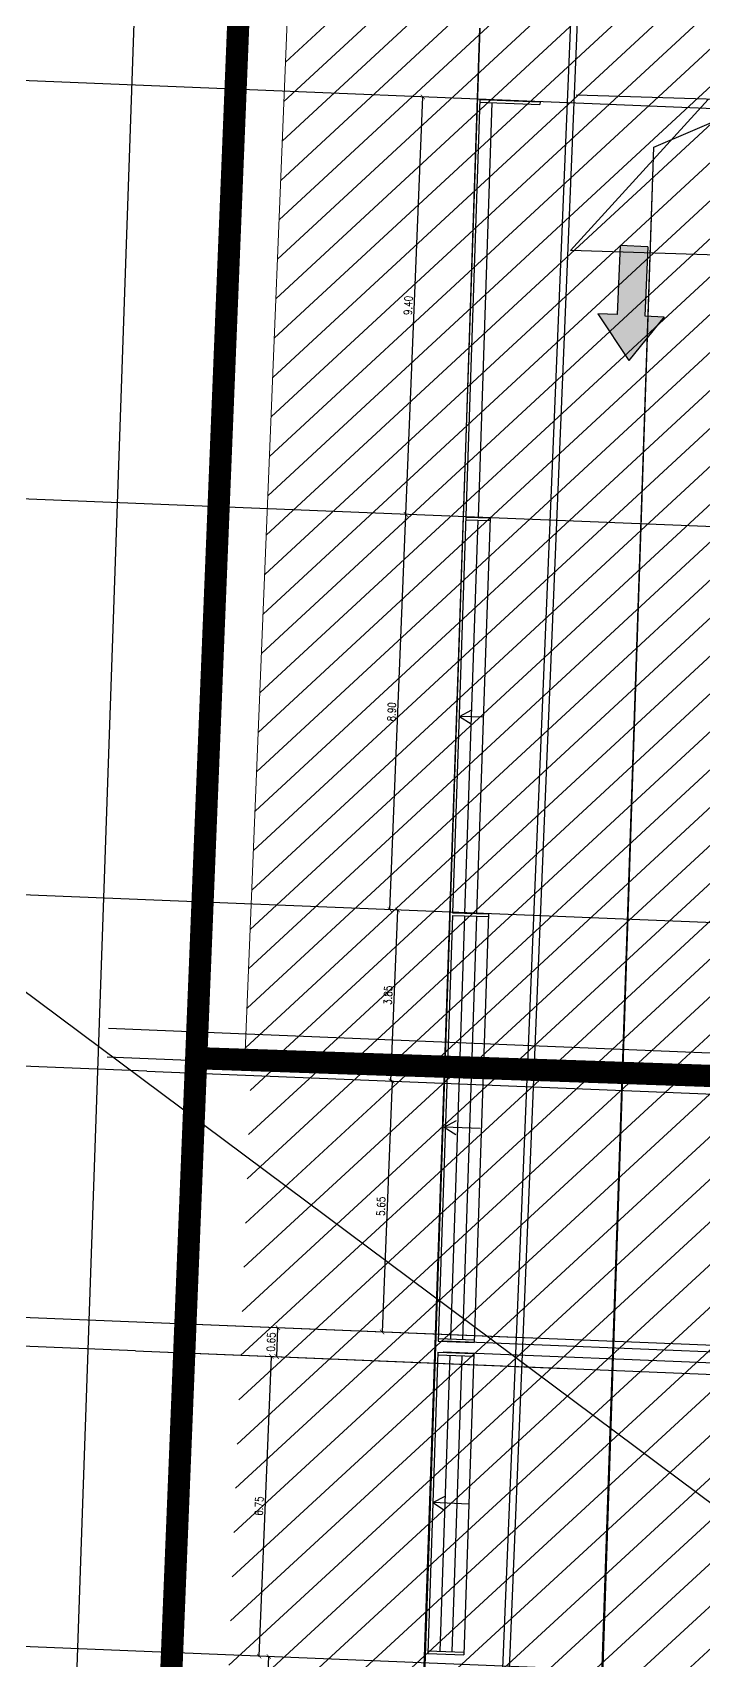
# Model space of a CAD drawing. Extents: x -678889171 to 586587, y -792238163 to 335485.
# Drawn here: x -678799404 to -678784306, y -791964873 to -791928249 of the extents above; entities that cross this region are included whole.
import ezdxf
from ezdxf.enums import TextEntityAlignment as Align

# ---------------------------------------------------------------- set-up
doc = ezdxf.new("R2010")
doc.units = 0
doc.header["$MEASUREMENT"] = 0
doc.layers.get('0').update_dxf_attribs({"color": 8})
for name, color, linetype in [('A-FLOR-PATT', 252, 'Continuous'), ('A-SITE-PATT', 252, 'Continuous'), ('A-WALL', 252, 'Continuous')]:
    doc.layers.add(name, color=color, linetype=linetype)
doc.layers.add('BASEMENT3 LAYOUT$0$A-TABL-TEXT', color=252, linetype='Continuous', lineweight=30)
doc.layers.add('BASEMENT3 LAYOUT$0$HATCH2', color=252, linetype='Continuous', lineweight=15)
doc.styles.add('Ground floor Towers$0$$Bas01-Rname$0$EN-SC', font='swissc.ttf')
doc.styles.add('Ground floor Towers$0$$Bas01-Rname$0$EN-SCL', font='swisscl.ttf')
doc.styles.add('Ground floor Towers$0$04-Ground Floor$0$V2-lower ground$0$LEVEL  FOR LICENSE LOWER GR$0$$LG- LEVEL$0$AR-SR', font='sarb.shx')
doc.styles.add('XR-Axis$0$MOD-E-TEXT', font='romans.shx', dxfattribs={"width": 0.8, "height": 1.8})

# ---------------------------------------------------------------- blocks, each defined once
blk = doc.blocks.new('A$C61C61320')
at = {"layer": 'BASEMENT3 LAYOUT$0$HATCH2'}
h = blk.add_hatch(dxfattribs=at)
h.set_pattern_fill('ANSI31', color=256, scale=5000, style=0)
h.set_pattern_definition([(45, (1320016.062358054, 343948.7931753235), (-441.9417382415922, 441.9417382415922), [])])
h.paths.add_polyline_path([(11086.00013759569, 20764.88754983409), (-87874.57371154218, 20764.88754983409), (-87874.57371154218, -14411.92520058152), (11086.00013759569, -14411.92520058152)])
h = blk.add_hatch(dxfattribs=at)
h.set_pattern_fill('JIS_WOOD', color=256, scale=1000, style=0)
h.set_pattern_definition([(45, (-845211.5632561638, -471074.8112416068), (-499.9999991609842, 499.9999991609843), [])])
edge = h.paths.add_edge_path()
edge.add_line((-87728.88771757309, -14436.92520058164), (11085.99286301623, -14077.61977391216))
edge.add_line((11085.9928630162, -14077.61977391216), (11086.00013759563, -61296.12011963065))
edge.add_line((11086.00013759569, -61296.12011963065), (-23868.16462742418, -60220.57708285929))
edge.add_line((-23868.16462742421, -60220.57708285929), (-23388.15647815715, -47455.2645226442))
edge.add_arc((-38984.06513334403, -44366.02445463254), 15898.9235792472, 348.7958745272753, 525.9866040010601)
edge.add_line((-54409.82303213701, -40516.12001080933), (-55179.78612954497, -49076.3717473704))
edge.add_line((-55179.78612954495, -49076.3717473704), (-87616.00626249687, -47227.09333388295))
edge.add_line((-87616.00626249681, -47227.09333388295), (-87728.88771757303, -14436.92520058164))
for p, q in [((-90972.05168082449, -13828.24198821562), (-77237.17682757345, -13828.24198821562)), ((-77137.17671792745, -14478.24204381582), (-90972.05168028758, -14478.24204381582))]:
    blk.add_line(p, q)
at = {"layer": 'BASEMENT3 LAYOUT$0$A-TABL-TEXT', "const_width": 500}
blk.add_lwpolyline([(-88972.05171104963, 22775.97554144054), (13087.40149203665, 22211.71815820993), (12977.94017466274, -133203.5437077869), (15397.77637988678, -244279.008176838), (7656.957292334409, -250604.5168011433), (-62676.49176812707, -239864.7054035134), (-80695.52998699364, -235653.5139011407), (-118847.6494075342, -234162.0357504327), (-129624.8318891085, -222084.4801378573), (-129624.8318891085, -153058.7582305309), (-104567.4960696057, -152628.6520064768), (-88972.05156734609, -151257.049707202)], close=True, dxfattribs=at)
blk.add_lwpolyline([(-87874.57371154218, -14411.92520058152), (11006.35061529244, -13813.14535745487)], dxfattribs=at)
at = {"layer": 'BASEMENT3 LAYOUT$0$HATCH2'}
blk.add_lwpolyline([(11086.00013759569, 20764.88754983409), (-87874.57371154218, 20764.88754983409), (-87874.57371154218, -14411.92520058152), (11086.00013759569, -14411.92520058152)], close=True, dxfattribs=at)
blk = doc.blocks.new('2')
at = {"layer": 'BASEMENT3 LAYOUT$0$A-TABL-TEXT', "const_width": 500}
blk.add_lwpolyline([(28948.80459054373, 254973.3362460719), (131008.25779363, 254409.0788628413), (130898.7964762561, 98993.81699684449), (133318.6326814801, -12081.64747220662), (125577.8135939278, -18407.15609651199), (55244.36453346629, -7667.34469888208), (37225.32631459972, -3456.153196509345), (-926.7931059408002, -1964.675045801327), (-11703.97558751516, 10112.88056677405), (-11703.97558751516, 79138.60247410042), (13353.36023198767, 79568.70869815454), (28948.80473424727, 80940.3109974293)], close=True, dxfattribs=at)
blk.add_lwpolyline([(28948.80462125619, 217778.7896551112), (130982.8937054502, 218396.6636916995)], dxfattribs=at)
blk = doc.blocks.new('XR-Axis$0$_ArchTick')
at = {"const_width": 0.15}
blk.add_lwpolyline([(-0.5, -0.5), (0.5, 0.5)], dxfattribs=at)
blk = doc.blocks.new('GR')
at = {"layer": 'A-FLOR-PATT'}
h = blk.add_hatch(color=256, dxfattribs=at)
h.dxf.hatch_style = 1
h.paths.add_polyline_path([(7195.798345308751, 250042.4690107703), (7630.346249509603, 250040.5521599948), (7637.203830022365, 251595.1579301059), (8259.571680959314, 251592.4125796556), (8252.714100372046, 250037.806809485), (8687.2620046027, 250035.8899587691), (7937.02418557182, 249017.6767746508)])
for p, q in [((6313.062955173926, 258939.8745598289), (6293.506709086563, 219140.9598198433)), ((6463.062837441568, 258939.5981095071), (6443.506727195374, 219140.9598198433)), ((-3505.522215138539, 256370.3123962845), (-2481.692313763895, 84127.40131058797)), ((5518.166476646962, 84174.95330901134), (4285.73937771246, 256354.3693902435)), ((5411.207674454898, 84113.37185683055), (4287.263117527589, 256355.6587855571)), ((11668.99701183132, 254981.8240816388), (6508.710903364001, 254938.1312045062)), ((9485.137350432371, 254955.8233998855), (6523.98188870601, 251438.1336100141)), ((8303.774919828837, 253838.3082441636), (11158.08562406938, 255197.9860199755)), ((8303.855086190513, 253837.7829043713), (11156.56751948255, 255196.699353244)), ((58315, 254755), (-5985, 254755)), ((3064.780577734599, 245355.5000000001), (3064.780577734598, 254755.5000000001)), ((4347.218855027488, 254750.779693736), (5703.999688988115, 254753.1592673673)), ((4347.218855027488, 254750.779693736), (4478.252475210611, 236444.3886548916)), ((4347.324085138884, 254690.7797860142), (5704.075436562911, 254693.1593079379)), ((4617.68508544378, 254691.2539553798), (4689.583758842928, 245351.3656893209)), ((5703.999688988115, 254753.1592673673), (5704.075436562911, 254693.1593079379)), ((9437.223438388435, 80139.55793711904), (8303.774919828837, 253838.3082441636)), ((9546.729276875696, 80198.828844029), (8303.855086190513, 253837.7829043713)), ((11668.99702760388, 251482.2117509123), (6523.98188870601, 251438.1336100141)), ((7637.203830022365, 251595.1579301059), (7630.346249509603, 250040.5521599948)), ((8259.571680959314, 251592.4125796556), (7637.203830022365, 251595.1579301059)), ((8259.571680959314, 251592.4125796556), (8252.714100372046, 250037.806809485)), ((7630.346249509603, 250040.5521599948), (7195.798345308751, 250042.4690107703)), ((7195.798345308751, 250042.4690107703), (7937.02418557182, 249017.6767746508)), ((8687.2620046027, 250035.8899587691), (7937.02418557182, 249017.6767746508)), ((8252.714100372046, 250037.806809485), (8687.2620046027, 250035.8899587691)), ((-5250, 245355.0000000056), (-9210, 245355.0000000001)), ((58315, 245355), (-5250, 245355)), ((3065.280577734608, 236455.0000000001), (3065.280577734606, 245355.0000000001)), ((4419.579404272867, 245350.8921454542), (4959.563404903864, 245355.0489546361)), ((4420.041271959723, 245290.8939231619), (4960.025272590749, 245295.0507323438)), ((4690.033272275236, 245292.9723277528), (4748.244475526095, 236446.4670594826)), ((4959.563404903864, 245355.0489546361), (5018.236475841579, 236448.5454640735)), ((49525, 196905), (-15202.90004794695, 241219.0248279215)), ((4454.191652847716, 240861.2642189255), (4722.970305418537, 241020.960724483)), ((4994.13810969083, 240868.6330365954), (4454.191652847716, 240861.2642189255)), ((4454.191652847716, 240861.2642189256), (4725.397000907862, 240705.7245225499)), ((-2250.000000000058, 236455.0000000072), (-7430.000000000007, 236455)), ((58315, 236455), (-2250.000000000029, 236455)), ((3241.307834096813, 232605.0000000001), (3241.307834096812, 236455.0000000001)), ((4478.252475210611, 236444.3886548916), (5290.043111277686, 236450.6378377671)), ((4478.68173080773, 236384.4183907284), (4547.277832705731, 226801.022439899)), ((4478.682024851936, 236384.3773105218), (5290.471243704291, 236389.2047851307)), ((4750.419001465896, 236386.0357398414), (4816.925956251682, 226861.022439899)), ((5020.414231720846, 236387.6406197647), (5086.930726080958, 226861.022439899)), ((5290.043111277686, 236450.6378377671), (5357.292142193648, 226801.022439899)), ((-2250.000000000058, 232605.0000000072), (-7430.000000000007, 232605)), ((-2250.000000000029, 232605), (106690.0000000001, 232605)), ((3275.881040255545, 232605.0000000001), (3275.881040255546, 226955.0000000001)), ((4484.873980364791, 231617.7035396981), (4753.932300913235, 231776.928406188)), ((5295.037988017604, 231622.5192394021), (4484.873980364791, 231617.7035396981)), ((4484.873980364791, 231617.7035396981), (4755.806120326277, 231461.6884330548)), ((-2249.999999846019, 226955), (-7429.999999845968, 226954.9999999928)), ((106690.0000000001, 226955.0000000001), (-2250.000000000029, 226955)), ((6640, 226955), (-2250.000000000029, 226955)), ((929.2868155079437, 226305.0000000001), (929.2868155079436, 226955.0000000001)), ((4547.277832705731, 226861.022439899), (5357.292142193648, 226861.022439899)), ((4547.277832705731, 226801.022439899), (5357.292142193648, 226801.022439899)), ((55580, 226805), (4670, 226805)), ((5322.291523882421, 226801.022439899), (5322.292760493903, 226800.814399909)), ((4549.067233156908, 226551.029605679), (5359.080946183763, 226552.0126796175)), ((4549.067233249982, 226551.0296056791), (4597.60434188653, 219770.0272235875)), ((4549.140052162227, 226491.0296498673), (5359.510411209776, 226492.0131566496)), ((53890, 226555), (4670, 226555)), ((4819.501269253902, 226491.357774024), (4867.16796809528, 219831.9582450968)), ((5089.505840231839, 226491.6854653369), (5137.161051743256, 219833.8908035732)), ((5359.080946183763, 226552.0126796175), (5407.58359283043, 219775.8248990167)), ((-2249.999999846004, 226304.9999999999), (-7429.999999845953, 226304.9999999927)), ((-2249.999999999971, 226305), (106689.9999999999, 226305)), ((-2249.999999999971, 226305), (7420, 226305)), ((808.6008215387811, 219555.0000000001), (808.6008215387797, 226305.0000000001)), ((4573.151623730344, 223165.3433644012), (4843.894216409535, 223321.6871729593)), ((5383.320879293169, 223161.5109238635), (4573.151623730344, 223165.3433644013)), ((4573.151623730344, 223165.3433644013), (4842.402989397728, 223006.4451578308)), ((4597.174884447333, 219830.0256866204), (5407.154135391203, 219835.8233620496)), ((4597.60434188653, 219770.0272235875), (5407.58359283043, 219775.8248990167)), ((31695, 219555), (-8850, 219555)), ((1026.790913590474, 210055.0000000001), (1026.790913590472, 219555.0000000001))]:
    blk.add_line(p, q, dxfattribs=at)
at = {"layer": 'A-FLOR-PATT', "xscale": 100, "yscale": 100, "zscale": 100}
for p, rotation in [((3064.780577734598, 254755.5000000001), 90), ((3064.780577734599, 245355.5000000001), 270), ((3065.280577734606, 245355.0000000001), 90), ((3065.280577734608, 236455.0000000001), 270), ((3241.307834096812, 236455.0000000001), 90), ((3241.307834096813, 232605.0000000001), 270), ((3275.881040255545, 232605.0000000001), 90), ((929.2868155079436, 226955.0000000001), 90), ((3275.881040255546, 226955.0000000001), 270), ((808.6008215387797, 226305.0000000001), 90), ((929.2868155079437, 226305.0000000001), 270), ((808.6008215387811, 219555.0000000001), 270), ((1026.790913590472, 219555.0000000001), 90)]:
    blk.add_blockref('XR-Axis$0$_ArchTick', p, dxfattribs=dict(at, rotation=rotation))
at = {"layer": 'A-FLOR-PATT', "char_height": 180, "attachment_point": 5, "rotation": 90, "style": 'XR-Axis$0$MOD-E-TEXT'}
for s, insert in [('\\A1;9.40', (2924.780577734669, 250055.5000000001)), ('\\A1;8.90', (2925.280577734674, 240905.0000000001)), ('\\A1;3.85', (3101.307834096878, 234530.0000000001)), ('\\A1;5.65', (3135.88104025561, 229780.0000000001)), ('\\A1;0.65', (789.2868155080076, 226630.0000000001)), ('\\A1;6.75', (668.6008215388433, 222930.0000000001))]:
    blk.add_mtext(s, dxfattribs=dict(at, insert=insert))
at = {"layer": 'A-FLOR-PATT', "style": 'Ground floor Towers$0$04-Ground Floor$0$V2-lower ground$0$LEVEL  FOR LICENSE LOWER GR$0$$LG- LEVEL$0$AR-SR', "flags": 12}
for tag, p in [('L', (30296.07288644527, 72859.53473235783)), ('P', (30237.50458115668, 72203.99769414036))]:
    blk.add_attdef(tag, text='', height=500, dxfattribs=at).set_placement(p, align=Align.RIGHT)
at = {"layer": 'A-FLOR-PATT'}
for tag, p, height, style in [('N', (85492.25876324323, 56633.4995742733), 250, 'Ground floor Towers$0$$Bas01-Rname$0$EN-SC'), ('N', (89389.48149106537, 56633.4995742733), 250, 'Ground floor Towers$0$$Bas01-Rname$0$EN-SC'), ('N', (94597.61363499537, 56633.4995742733), 250, 'Ground floor Towers$0$$Bas01-Rname$0$EN-SC'), ('AN', (85922.66280553787, 56313.08159666645), 200, 'Ground floor Towers$0$$Bas01-Rname$0$EN-SCL'), ('AN', (89819.88553336001, 56313.08159666645), 200, 'Ground floor Towers$0$$Bas01-Rname$0$EN-SCL'), ('AN', (95028.01767729002, 56313.08159666645), 200, 'Ground floor Towers$0$$Bas01-Rname$0$EN-SCL'), ('SN', (85299.47460008037, 56025.08594095582), 200, 'Ground floor Towers$0$$Bas01-Rname$0$EN-SCL'), ('F', (85927.04975899268, 56008.67972904726), 200, 'Ground floor Towers$0$$Bas01-Rname$0$EN-SCL'), ('SN', (89196.69732790251, 56025.08594095582), 200, 'Ground floor Towers$0$$Bas01-Rname$0$EN-SCL'), ('F', (89824.27248681482, 56008.67972904726), 200, 'Ground floor Towers$0$$Bas01-Rname$0$EN-SCL'), ('SN', (94404.82947183252, 56025.08594095582), 200, 'Ground floor Towers$0$$Bas01-Rname$0$EN-SCL'), ('F', (95032.40463074483, 56008.67972904726), 200, 'Ground floor Towers$0$$Bas01-Rname$0$EN-SCL')]:
    blk.add_attdef(tag, p, '', height=height, dxfattribs=dict(at, style=style))
at = {"layer": 'A-FLOR-PATT', "style": 'Ground floor Towers$0$$Bas01-Rname$0$EN-SCL', "width": 0.8}
for p in [(85305.16036184286, 56295.1433535593), (89202.383089665, 56295.1433535593), (94410.51523359501, 56295.1433535593)]:
    blk.add_attdef('FN', p, '', height=250, dxfattribs=at)

msp = doc.modelspace()

# ---------------------------------------------------------------- block references
at = {"layer": 'A-SITE-PATT', "rotation": 357.6731745000001}
for name, p in [('2', (-678833487.1858103, -792167746.3685482, -212772)), ('A$C61C61320', (-678706236.4347705, -791940527.995869, -212772))]:
    msp.add_blockref(name, p, dxfattribs=at)

# ---------------------------------------------------------------- next in the draw order: block references
at = {"layer": 'A-WALL', "rotation": 357.6731745000001}
msp.add_blockref('GR', (-678804025.0995113, -792184118.4910543, -212772), dxfattribs=at)

doc.saveas('drawing.dxf')
